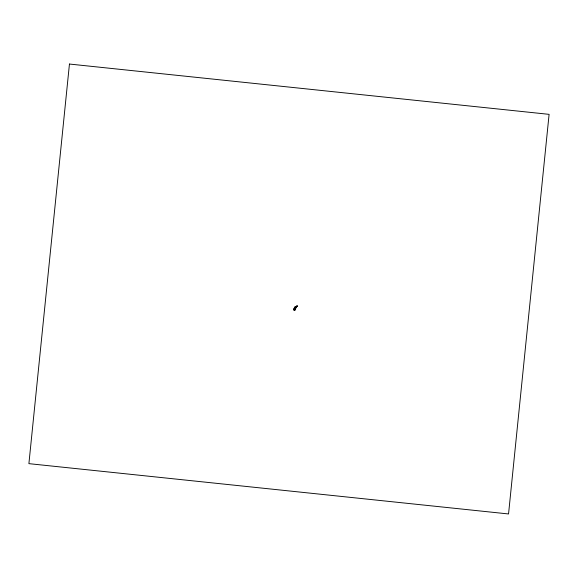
<?xml version="1.0" encoding="UTF-8"?>
<svg xmlns="http://www.w3.org/2000/svg" width="578" height="578" viewBox="0 0 578 578"><rect width="100%" height="100%" fill="white"/><g stroke="black" fill="none" stroke-linecap="round" stroke-linejoin="round"><path stroke-width="0.87" d="M294.462 308.435L294.253 308.919A5.729 4.732 6.4 0 0 294.137 309.541A1.091 0.903 6.4 0 0 294.166 309.815L294.794 310.14A1.496 1.12 45.4 0 0 295.047 309.577A7.774 5.809 45.4 0 0 295.011 308.052L294.78 307.128L294.346 307.799A7.774 5.809 45.4 0 0 294.014 309.187A1.496 1.12 45.4 0 0 294.137 309.895L294.715 310.205M294.281 309.981L294.144 310.444M294.412 307.958L294.195 309.895L294.787 310.061L294.925 308.955A3.143 1.098 -69.4 0 0 294.917 308.153L294.412 307.958A3.143 1.098 -69.4 0 1 294.412 308.76A7.774 2.717 -69.4 0 0 294.296 309.396L294.65 309.548M294.274 310.429L294.809 309.989A1.062 0.881 6.4 0 0 294.953 309.627A5.375 4.436 6.4 0 0 294.961 308.992L294.419 308.573L294.166 309.216M294.599 309.967L294.173 309.743M294.39 309.454L294.195 309.895L294.332 309.411M294.115 309.685L294.672 309.1M294.643 310.01L294.787 308.399L297.02 306.188L294.65 309.7M294.744 310.104L294.961 307.091M295.994 307.135L294.159 308.377L297.193 305.95L295.069 308.717L296.052 307.156M296.528 307.359L295.51 306.954M297.222 305.993L294.296 310.292M294.253 308.363L296.709 306.224M294.556 309.403L294.491 309.259M294.737 307.2L297.164 305.993M294.859 308.045L294.99 308.63M69.447 64.042L28.9 463.65L508.553 513.958L549.1 114.35L69.447 64.042"/></g></svg>
